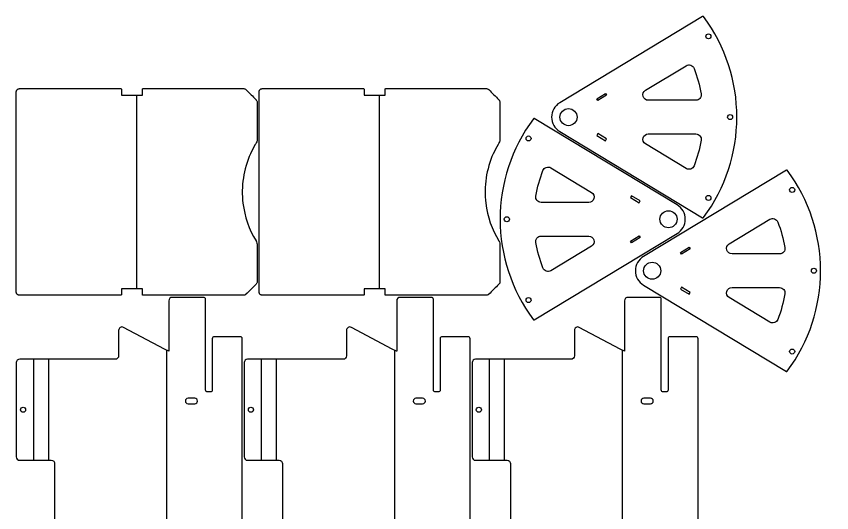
# Model space of a CAD drawing. Extents: x 8294 to 9504, y 14042 to 16993.
# Drawn here: x 8294 to 9504, y 16256 to 16993 of the extents above; entities that cross this region are included whole.
import ezdxf

# ---------------------------------------------------------------- set-up
doc = ezdxf.new("R2010")
doc.units = 0

# ---------------------------------------------------------------- blocks, each defined once
blk = doc.blocks.new('Part1492936435', base_point=(-622, -136.7))
at = {"layer": '1'}
blk.add_lwpolyline([(617, 198.7), (-560.5, 198.7, 0.414214), (-563.5, 195.7), (-563.5, 157.2, 0.414214), (-560.5, 154.2), (-484.5, 154.2, -0.414214), (-481.5, 151.2), (-481.5, 147.2, -0.414214), (-484.5, 144.2), (-619, 144.2, 0.414214), (-622, 141.2), (-622, 94.7, 0.414214), (-617, 89.7), (-542, 89.7), (-542, 89.5), (-545.1, 83.1), (-577.4, 22.5, 0.565773), (-572.9, 15.2), (-535, 15.2, -0.414214), (-530, 10.2), (-530, -131.7, 0.414214), (-525, -136.7), (-385, -136.7, 0.414214), (-380, -131.7), (-380, -84.8, -0.414214), (-375, -79.8), (-49, -79.8, -0.414214)], format="xyb", dxfattribs=at)
blk.add_lwpolyline([(-464, 128.2, 1), (-472, 128.2), (-472, 118.2, 1), (-464, 118.2)], format="xyb", close=True, dxfattribs=at)
blk.add_circle((-455, -126.7), 3.75, dxfattribs=at)
at = {"layer": '2'}
for p, q in [((-543.6, 86.3), (307, 86.3)), ((-380, -88.6), (-530, -88.6)), ((-530, -111.4), (-380, -111.4))]:
    blk.add_line(p, q, dxfattribs=at)
blk = doc.blocks.new('Part307412221', base_point=(-622, -136.7))
at = {"layer": '1'}
blk.add_lwpolyline([(617, 198.7), (-560.5, 198.7, 0.414214), (-563.5, 195.7), (-563.5, 157.2, 0.414214), (-560.5, 154.2), (-484.5, 154.2, -0.414214), (-481.5, 151.2), (-481.5, 147.2, -0.414214), (-484.5, 144.2), (-619, 144.2, 0.414214), (-622, 141.2), (-622, 94.7, 0.414214), (-617, 89.7), (-542, 89.7), (-542, 89.5), (-545.1, 83.1), (-577.4, 22.5, 0.565773), (-572.9, 15.2), (-535, 15.2, -0.414214), (-530, 10.2), (-530, -131.7, 0.414214), (-525, -136.7), (-385, -136.7, 0.414214), (-380, -131.7), (-380, -84.8, -0.414214), (-375, -79.8), (-49, -79.8, -0.414214)], format="xyb", dxfattribs=at)
blk.add_lwpolyline([(-464, 128.2, 1), (-472, 128.2), (-472, 118.2, 1), (-464, 118.2)], format="xyb", close=True, dxfattribs=at)
blk.add_circle((-455, -126.7), 3.75, dxfattribs=at)
at = {"layer": '2'}
for p, q in [((-543.6, 86.3), (307, 86.3)), ((-380, -88.6), (-530, -88.6)), ((-530, -111.4), (-380, -111.4))]:
    blk.add_line(p, q, dxfattribs=at)
blk = doc.blocks.new('Part1062887064', base_point=(-622, -136.7))
at = {"layer": '1'}
blk.add_lwpolyline([(617, 198.7), (-560.5, 198.7, 0.414214), (-563.5, 195.7), (-563.5, 157.2, 0.414214), (-560.5, 154.2), (-484.5, 154.2, -0.414214), (-481.5, 151.2), (-481.5, 147.2, -0.414214), (-484.5, 144.2), (-619, 144.2, 0.414214), (-622, 141.2), (-622, 94.7, 0.414214), (-617, 89.7), (-542, 89.7), (-542, 89.5), (-545.1, 83.1), (-577.4, 22.5, 0.565773), (-572.9, 15.2), (-535, 15.2, -0.414214), (-530, 10.2), (-530, -131.7, 0.414214), (-525, -136.7), (-385, -136.7, 0.414214), (-380, -131.7), (-380, -84.8, -0.414214), (-375, -79.8), (-49, -79.8, -0.414214)], format="xyb", dxfattribs=at)
blk.add_lwpolyline([(-464, 128.2, 1), (-472, 128.2), (-472, 118.2, 1), (-464, 118.2)], format="xyb", close=True, dxfattribs=at)
blk.add_circle((-455, -126.7), 3.75, dxfattribs=at)
at = {"layer": '2'}
for p, q in [((-543.6, 86.3), (307, 86.3)), ((-380, -88.6), (-530, -88.6)), ((-530, -111.4), (-380, -111.4))]:
    blk.add_line(p, q, dxfattribs=at)
blk = doc.blocks.new('Part528026419', base_point=(-233.8, -153.5))
at = {"layer": '1'}
blk.add_open_spline([(123.7, 133.4), (123.7, 133.5), (123.7, 133.5), (123.7, 133.6), (123.7, 133.6), (123.7, 134.2), (123.5, 134.9), (123.2, 135.5), (123.2, 135.5), (123, 135.9), (122.8, 136.3), (122.5, 136.6), (122.5, 136.6), (122.4, 136.7), (122.4, 136.8), (122.3, 136.9), (122.3, 136.9), (122.3, 136.9), (122.3, 136.9), (122.2, 137), (122.2, 137), (117.2, 142), (112.2, 147), (107.1, 152), (107.1, 152), (107.1, 152.1), (107.1, 152.1), (107, 152.1), (107, 152.1), (106.6, 152.6), (106, 153), (105.3, 153.2), (105.3, 153.2), (104.9, 153.3), (104.5, 153.4), (104, 153.5), (104, 153.5), (103.9, 153.5), (103.8, 153.5), (103.7, 153.5), (103.7, 153.5), (103.7, 153.5), (103.6, 153.5), (103.6, 153.5), (103.6, 153.5), (53.8, 153.5), (4, 153.5), (-45.7, 153.5), (-45.7, 153.5), (-45.8, 153.5), (-45.8, 153.5), (-45.8, 153.5), (-45.8, 153.5), (-45.9, 153.5), (-45.9, 153.5), (-45.9, 153.5), (-45.9, 153.5), (-46, 153.5), (-46, 153.5), (-46, 153.4), (-46, 153.4), (-46.2, 153.4), (-46.3, 153.4), (-46.4, 153.3), (-46.4, 153.3), (-46.4, 153.2), (-46.5, 153.2), (-46.5, 153.1), (-46.5, 153.1), (-46.6, 153), (-46.7, 152.9), (-46.7, 152.7), (-46.7, 152.7), (-46.7, 152.7), (-46.7, 152.7), (-46.7, 152.7), (-46.7, 152.7), (-46.7, 152.6), (-46.7, 152.6), (-46.7, 152.5), (-46.7, 152.5), (-46.7, 152.5), (-46.7, 152.5), (-46.7, 152.5), (-46.7, 152.5), (-46.7, 149.6), (-46.7, 146.7), (-46.7, 143.8), (-46.7, 143.8), (-57.1, 143.8), (-67.5, 143.8), (-77.8, 143.8), (-77.8, 143.8), (-77.8, 146.7), (-77.8, 149.6), (-77.8, 152.5), (-77.8, 152.5), (-77.8, 152.5), (-77.8, 152.6), (-77.9, 152.6), (-77.9, 152.6), (-77.9, 152.6), (-77.9, 152.6), (-77.9, 152.7), (-77.9, 152.7), (-77.9, 152.7), (-77.9, 152.8), (-77.9, 152.8), (-77.9, 152.8), (-77.9, 152.9), (-78, 153), (-78.1, 153.1), (-78.1, 153.1), (-78.1, 153.2), (-78.2, 153.2), (-78.2, 153.3), (-78.2, 153.3), (-78.3, 153.4), (-78.5, 153.4), (-78.6, 153.5), (-78.6, 153.5), (-78.6, 153.5), (-78.7, 153.5), (-78.7, 153.5), (-78.7, 153.5), (-78.7, 153.5), (-78.8, 153.5), (-78.8, 153.5), (-78.8, 153.5), (-78.8, 153.5), (-78.8, 153.5), (-78.8, 153.5), (-78.8, 153.5), (-128.8, 153.5), (-178.8, 153.5), (-228.8, 153.5), (-228.8, 153.5), (-228.9, 153.5), (-228.9, 153.5), (-228.9, 153.5), (-228.9, 153.5), (-229, 153.5), (-229, 153.5), (-229.1, 153.5), (-229.1, 153.5), (-229.1, 153.5), (-229.1, 153.5), (-229.1, 153.5), (-229.1, 153.5), (-229.1, 153.5), (-229.3, 153.5), (-229.4, 153.5), (-229.4, 153.5), (-229.6, 153.4), (-229.7, 153.4), (-229.9, 153.4), (-229.9, 153.4), (-230.2, 153.3), (-230.5, 153.2), (-230.7, 153.1), (-230.7, 153.1), (-230.8, 153.1), (-230.9, 153), (-231.1, 153), (-231.1, 153), (-231.4, 152.8), (-231.8, 152.6), (-232.1, 152.3), (-232.1, 152.3), (-232.3, 152.1), (-232.4, 152), (-232.6, 151.8), (-232.6, 151.8), (-232.9, 151.5), (-233.1, 151.1), (-233.3, 150.7), (-233.3, 150.7), (-233.3, 150.7), (-233.3, 150.7), (-233.3, 150.6), (-233.3, 150.6), (-233.4, 150.5), (-233.4, 150.4), (-233.5, 150.3), (-233.5, 150.3), (-233.6, 150), (-233.7, 149.8), (-233.7, 149.5), (-233.7, 149.5), (-233.7, 149.4), (-233.7, 149.4), (-233.7, 149.4), (-233.7, 149.4), (-233.7, 149.3), (-233.8, 149.3), (-233.8, 149.2), (-233.8, 149.2), (-233.8, 149.1), (-233.8, 149), (-233.8, 148.9), (-233.8, 148.9), (-233.8, 148.7), (-233.8, 148.6), (-233.8, 148.5), (-233.8, 148.5), (-233.8, 49.5), (-233.8, -49.5), (-233.8, -148.5), (-233.8, -148.5), (-233.8, -148.5), (-233.8, -148.6), (-233.8, -148.6), (-233.8, -148.6), (-233.8, -148.7), (-233.8, -148.7), (-233.8, -148.7), (-233.8, -148.7), (-233.8, -148.8), (-233.8, -148.8), (-233.8, -148.8), (-233.8, -148.8), (-233.8, -148.8), (-233.8, -149), (-233.8, -149.1), (-233.8, -149.1), (-233.8, -149.3), (-233.7, -149.4), (-233.7, -149.6), (-233.7, -149.6), (-233.6, -149.9), (-233.5, -150.1), (-233.4, -150.4), (-233.4, -150.4), (-233.4, -150.5), (-233.3, -150.6), (-233.3, -150.7), (-233.3, -150.7), (-233.1, -151.1), (-232.9, -151.5), (-232.6, -151.8), (-232.6, -151.8), (-232.4, -152), (-232.3, -152.1), (-232.1, -152.3), (-232.1, -152.3), (-231.8, -152.6), (-231.4, -152.8), (-231.1, -153), (-231.1, -153), (-231, -153), (-231, -153), (-230.9, -153), (-230.9, -153), (-230.8, -153.1), (-230.7, -153.1), (-230.6, -153.2), (-230.6, -153.2), (-230.3, -153.3), (-230.1, -153.3), (-229.8, -153.4), (-229.8, -153.4), (-229.7, -153.4), (-229.7, -153.4), (-229.7, -153.4), (-229.7, -153.4), (-229.6, -153.4), (-229.6, -153.4), (-229.5, -153.4), (-229.5, -153.4), (-229.4, -153.5), (-229.3, -153.5), (-229.2, -153.5), (-229.2, -153.5), (-229.1, -153.5), (-228.9, -153.5), (-228.8, -153.5), (-228.8, -153.5), (-178.8, -153.5), (-128.8, -153.5), (-78.8, -153.5), (-78.8, -153.5), (-78.8, -153.5), (-78.8, -153.5), (-78.7, -153.5), (-78.7, -153.5), (-78.7, -153.5), (-78.7, -153.5), (-78.7, -153.5), (-78.7, -153.5), (-78.6, -153.5), (-78.6, -153.5), (-78.5, -153.4), (-78.5, -153.4), (-78.4, -153.4), (-78.3, -153.4), (-78.2, -153.3), (-78.2, -153.3), (-78.2, -153.2), (-78.1, -153.2), (-78.1, -153.1), (-78.1, -153.1), (-78, -153), (-77.9, -152.9), (-77.9, -152.7), (-77.9, -152.7), (-77.9, -152.7), (-77.9, -152.7), (-77.9, -152.7), (-77.9, -152.7), (-77.9, -152.6), (-77.9, -152.6), (-77.8, -152.5), (-77.8, -152.5), (-77.8, -152.5), (-77.8, -152.5), (-77.8, -152.5), (-77.8, -152.5), (-77.8, -149.6), (-77.8, -146.7), (-77.8, -143.8), (-77.8, -143.8), (-67.5, -143.8), (-57.1, -143.8), (-46.7, -143.8), (-46.7, -143.8), (-46.7, -146.7), (-46.7, -149.6), (-46.7, -152.5), (-46.7, -152.5), (-46.7, -152.5), (-46.7, -152.6), (-46.7, -152.6), (-46.7, -152.6), (-46.7, -152.6), (-46.7, -152.6), (-46.7, -152.7), (-46.7, -152.7), (-46.7, -152.7), (-46.7, -152.8), (-46.7, -152.8), (-46.7, -152.8), (-46.6, -152.9), (-46.6, -153), (-46.5, -153.1), (-46.5, -153.1), (-46.5, -153.2), (-46.4, -153.2), (-46.3, -153.3), (-46.3, -153.3), (-46.2, -153.4), (-46.1, -153.4), (-45.9, -153.5), (-45.9, -153.5), (-45.9, -153.5), (-45.9, -153.5), (-45.9, -153.5), (-45.9, -153.5), (-45.9, -153.5), (-45.8, -153.5), (-45.8, -153.5), (-45.8, -153.5), (-45.8, -153.5), (-45.7, -153.5), (-45.7, -153.5), (-45.7, -153.5), (4, -153.5), (53.8, -153.5), (103.6, -153.5), (103.6, -153.5), (103.6, -153.5), (103.7, -153.5), (103.7, -153.5), (103.7, -153.5), (104.4, -153.5), (105.1, -153.3), (105.7, -153), (105.7, -153), (106.1, -152.9), (106.5, -152.6), (106.8, -152.3), (106.8, -152.3), (106.9, -152.3), (107, -152.2), (107, -152.1), (107, -152.1), (107.1, -152.1), (107.1, -152.1), (107.1, -152), (107.1, -152), (112.2, -147), (117.2, -142), (122.2, -137), (122.2, -137), (122.3, -136.9), (122.3, -136.9), (122.3, -136.9), (122.3, -136.9), (122.8, -136.4), (123.1, -135.8), (123.4, -135.2), (123.4, -135.2), (123.5, -134.7), (123.6, -134.3), (123.7, -133.9), (123.7, -133.9), (123.7, -133.8), (123.7, -133.7), (123.7, -133.6), (123.7, -133.6), (123.7, -133.5), (123.7, -133.5), (123.7, -133.4), (123.7, -133.4), (123.7, -114.9), (123.7, -96.4), (123.7, -77.9), (123.7, -77.9), (123.7, -77.8), (123.7, -77.8), (123.7, -77.7), (123.7, -77.7), (123.7, -76.5), (123.4, -75.2), (122.9, -74.1), (122.9, -74.1), (122.8, -73.7), (122.6, -73.3), (122.4, -72.9), (122.4, -72.9), (122.3, -72.9), (122.3, -72.8), (122.3, -72.8), (122.3, -72.8), (122.3, -72.7), (122.2, -72.7), (122.2, -72.6), (122.2, -72.6), (111.7, -55.7), (105, -36.5), (102.7, -16.7), (102.7, -16.7), (99.6, 8.2), (103.5, 33.9), (113.8, 56.8), (113.8, 56.8), (115.9, 61.5), (118.3, 66.1), (121, 70.6), (121, 70.6), (121.4, 71.3), (121.8, 72), (122.2, 72.6), (122.2, 72.6), (122.2, 72.7), (122.3, 72.7), (122.3, 72.8), (122.3, 72.8), (122.9, 73.8), (123.3, 75), (123.5, 76.2), (123.5, 76.2), (123.6, 76.7), (123.7, 77.2), (123.7, 77.7), (123.7, 77.7), (123.7, 77.8), (123.7, 77.8), (123.7, 77.9), (123.7, 77.9), (123.7, 96.4), (123.7, 114.9), (123.7, 133.4)], degree=3, knots=[0, 0, 0, 0, 0.008475, 0.008475, 0.008475, 0.008475, 0.016949, 0.016949, 0.016949, 0.016949, 0.025424, 0.025424, 0.025424, 0.025424, 0.033898, 0.033898, 0.033898, 0.033898, 0.042373, 0.042373, 0.042373, 0.042373, 0.050847, 0.050847, 0.050847, 0.050847, 0.059322, 0.059322, 0.059322, 0.059322, 0.067797, 0.067797, 0.067797, 0.067797, 0.076271, 0.076271, 0.076271, 0.076271, 0.084746, 0.084746, 0.084746, 0.084746, 0.09322, 0.09322, 0.09322, 0.09322, 0.101695, 0.101695, 0.101695, 0.101695, 0.110169, 0.110169, 0.110169, 0.110169, 0.118644, 0.118644, 0.118644, 0.118644, 0.127119, 0.127119, 0.127119, 0.127119, 0.135593, 0.135593, 0.135593, 0.135593, 0.144068, 0.144068, 0.144068, 0.144068, 0.152542, 0.152542, 0.152542, 0.152542, 0.161017, 0.161017, 0.161017, 0.161017, 0.169492, 0.169492, 0.169492, 0.169492, 0.177966, 0.177966, 0.177966, 0.177966, 0.186441, 0.186441, 0.186441, 0.186441, 0.194915, 0.194915, 0.194915, 0.194915, 0.20339, 0.20339, 0.20339, 0.20339, 0.211864, 0.211864, 0.211864, 0.211864, 0.220339, 0.220339, 0.220339, 0.220339, 0.228814, 0.228814, 0.228814, 0.228814, 0.237288, 0.237288, 0.237288, 0.237288, 0.245763, 0.245763, 0.245763, 0.245763, 0.254237, 0.254237, 0.254237, 0.254237, 0.262712, 0.262712, 0.262712, 0.262712, 0.271186, 0.271186, 0.271186, 0.271186, 0.279661, 0.279661, 0.279661, 0.279661, 0.288136, 0.288136, 0.288136, 0.288136, 0.29661, 0.29661, 0.29661, 0.29661, 0.305085, 0.305085, 0.305085, 0.305085, 0.313559, 0.313559, 0.313559, 0.313559, 0.322034, 0.322034, 0.322034, 0.322034, 0.330508, 0.330508, 0.330508, 0.330508, 0.338983, 0.338983, 0.338983, 0.338983, 0.347458, 0.347458, 0.347458, 0.347458, 0.355932, 0.355932, 0.355932, 0.355932, 0.364407, 0.364407, 0.364407, 0.364407, 0.372881, 0.372881, 0.372881, 0.372881, 0.381356, 0.381356, 0.381356, 0.381356, 0.389831, 0.389831, 0.389831, 0.389831, 0.398305, 0.398305, 0.398305, 0.398305, 0.40678, 0.40678, 0.40678, 0.40678, 0.415254, 0.415254, 0.415254, 0.415254, 0.423729, 0.423729, 0.423729, 0.423729, 0.432203, 0.432203, 0.432203, 0.432203, 0.440678, 0.440678, 0.440678, 0.440678, 0.449153, 0.449153, 0.449153, 0.449153, 0.457627, 0.457627, 0.457627, 0.457627, 0.466102, 0.466102, 0.466102, 0.466102, 0.474576, 0.474576, 0.474576, 0.474576, 0.483051, 0.483051, 0.483051, 0.483051, 0.491525, 0.491525, 0.491525, 0.491525, 0.5, 0.5, 0.5, 0.5, 0.508475, 0.508475, 0.508475, 0.508475, 0.516949, 0.516949, 0.516949, 0.516949, 0.525424, 0.525424, 0.525424, 0.525424, 0.533898, 0.533898, 0.533898, 0.533898, 0.542373, 0.542373, 0.542373, 0.542373, 0.550847, 0.550847, 0.550847, 0.550847, 0.559322, 0.559322, 0.559322, 0.559322, 0.567797, 0.567797, 0.567797, 0.567797, 0.576271, 0.576271, 0.576271, 0.576271, 0.584746, 0.584746, 0.584746, 0.584746, 0.59322, 0.59322, 0.59322, 0.59322, 0.601695, 0.601695, 0.601695, 0.601695, 0.610169, 0.610169, 0.610169, 0.610169, 0.618644, 0.618644, 0.618644, 0.618644, 0.627119, 0.627119, 0.627119, 0.627119, 0.635593, 0.635593, 0.635593, 0.635593, 0.644068, 0.644068, 0.644068, 0.644068, 0.652542, 0.652542, 0.652542, 0.652542, 0.661017, 0.661017, 0.661017, 0.661017, 0.669492, 0.669492, 0.669492, 0.669492, 0.677966, 0.677966, 0.677966, 0.677966, 0.686441, 0.686441, 0.686441, 0.686441, 0.694915, 0.694915, 0.694915, 0.694915, 0.70339, 0.70339, 0.70339, 0.70339, 0.711864, 0.711864, 0.711864, 0.711864, 0.720339, 0.720339, 0.720339, 0.720339, 0.728814, 0.728814, 0.728814, 0.728814, 0.737288, 0.737288, 0.737288, 0.737288, 0.745763, 0.745763, 0.745763, 0.745763, 0.754237, 0.754237, 0.754237, 0.754237, 0.762712, 0.762712, 0.762712, 0.762712, 0.771186, 0.771186, 0.771186, 0.771186, 0.779661, 0.779661, 0.779661, 0.779661, 0.788136, 0.788136, 0.788136, 0.788136, 0.79661, 0.79661, 0.79661, 0.79661, 0.805085, 0.805085, 0.805085, 0.805085, 0.813559, 0.813559, 0.813559, 0.813559, 0.822034, 0.822034, 0.822034, 0.822034, 0.830508, 0.830508, 0.830508, 0.830508, 0.838983, 0.838983, 0.838983, 0.838983, 0.847458, 0.847458, 0.847458, 0.847458, 0.855932, 0.855932, 0.855932, 0.855932, 0.864407, 0.864407, 0.864407, 0.864407, 0.872881, 0.872881, 0.872881, 0.872881, 0.881356, 0.881356, 0.881356, 0.881356, 0.889831, 0.889831, 0.889831, 0.889831, 0.898305, 0.898305, 0.898305, 0.898305, 0.90678, 0.90678, 0.90678, 0.90678, 0.915254, 0.915254, 0.915254, 0.915254, 0.923729, 0.923729, 0.923729, 0.923729, 0.932203, 0.932203, 0.932203, 0.932203, 0.940678, 0.940678, 0.940678, 0.940678, 0.949153, 0.949153, 0.949153, 0.949153, 0.957627, 0.957627, 0.957627, 0.957627, 0.966102, 0.966102, 0.966102, 0.966102, 0.974576, 0.974576, 0.974576, 0.974576, 0.983051, 0.983051, 0.983051, 0.983051, 0.991525, 0.991525, 0.991525, 0.991525, 1, 1, 1, 1], dxfattribs=at)
at = {"layer": '2'}
blk.add_line((-55.1, -143.8), (-55.1, 143.8), dxfattribs=at)
blk = doc.blocks.new('Part2092942849', base_point=(-233.8, -153.5))
at = {"layer": '1'}
blk.add_open_spline([(123.7, 133.4), (123.7, 133.5), (123.7, 133.5), (123.7, 133.6), (123.7, 133.6), (123.7, 134.2), (123.5, 134.9), (123.2, 135.5), (123.2, 135.5), (123, 135.9), (122.8, 136.3), (122.5, 136.6), (122.5, 136.6), (122.4, 136.7), (122.4, 136.8), (122.3, 136.9), (122.3, 136.9), (122.3, 136.9), (122.3, 136.9), (122.2, 137), (122.2, 137), (117.2, 142), (112.2, 147), (107.1, 152), (107.1, 152), (107.1, 152.1), (107.1, 152.1), (107, 152.1), (107, 152.1), (106.6, 152.6), (106, 153), (105.3, 153.2), (105.3, 153.2), (104.9, 153.3), (104.5, 153.4), (104, 153.5), (104, 153.5), (103.9, 153.5), (103.8, 153.5), (103.7, 153.5), (103.7, 153.5), (103.7, 153.5), (103.6, 153.5), (103.6, 153.5), (103.6, 153.5), (53.8, 153.5), (4, 153.5), (-45.7, 153.5), (-45.7, 153.5), (-45.8, 153.5), (-45.8, 153.5), (-45.8, 153.5), (-45.8, 153.5), (-45.9, 153.5), (-45.9, 153.5), (-45.9, 153.5), (-45.9, 153.5), (-46, 153.5), (-46, 153.5), (-46, 153.4), (-46, 153.4), (-46.2, 153.4), (-46.3, 153.4), (-46.4, 153.3), (-46.4, 153.3), (-46.4, 153.2), (-46.5, 153.2), (-46.5, 153.1), (-46.5, 153.1), (-46.6, 153), (-46.7, 152.9), (-46.7, 152.7), (-46.7, 152.7), (-46.7, 152.7), (-46.7, 152.7), (-46.7, 152.7), (-46.7, 152.7), (-46.7, 152.6), (-46.7, 152.6), (-46.7, 152.5), (-46.7, 152.5), (-46.7, 152.5), (-46.7, 152.5), (-46.7, 152.5), (-46.7, 152.5), (-46.7, 149.6), (-46.7, 146.7), (-46.7, 143.8), (-46.7, 143.8), (-57.1, 143.8), (-67.5, 143.8), (-77.8, 143.8), (-77.8, 143.8), (-77.8, 146.7), (-77.8, 149.6), (-77.8, 152.5), (-77.8, 152.5), (-77.8, 152.5), (-77.8, 152.6), (-77.9, 152.6), (-77.9, 152.6), (-77.9, 152.6), (-77.9, 152.6), (-77.9, 152.7), (-77.9, 152.7), (-77.9, 152.7), (-77.9, 152.8), (-77.9, 152.8), (-77.9, 152.8), (-77.9, 152.9), (-78, 153), (-78.1, 153.1), (-78.1, 153.1), (-78.1, 153.2), (-78.2, 153.2), (-78.2, 153.3), (-78.2, 153.3), (-78.3, 153.4), (-78.5, 153.4), (-78.6, 153.5), (-78.6, 153.5), (-78.6, 153.5), (-78.7, 153.5), (-78.7, 153.5), (-78.7, 153.5), (-78.7, 153.5), (-78.8, 153.5), (-78.8, 153.5), (-78.8, 153.5), (-78.8, 153.5), (-78.8, 153.5), (-78.8, 153.5), (-78.8, 153.5), (-128.8, 153.5), (-178.8, 153.5), (-228.8, 153.5), (-228.8, 153.5), (-228.9, 153.5), (-228.9, 153.5), (-228.9, 153.5), (-228.9, 153.5), (-229, 153.5), (-229, 153.5), (-229.1, 153.5), (-229.1, 153.5), (-229.1, 153.5), (-229.1, 153.5), (-229.1, 153.5), (-229.1, 153.5), (-229.1, 153.5), (-229.3, 153.5), (-229.4, 153.5), (-229.4, 153.5), (-229.6, 153.4), (-229.7, 153.4), (-229.9, 153.4), (-229.9, 153.4), (-230.2, 153.3), (-230.5, 153.2), (-230.7, 153.1), (-230.7, 153.1), (-230.8, 153.1), (-230.9, 153), (-231.1, 153), (-231.1, 153), (-231.4, 152.8), (-231.8, 152.6), (-232.1, 152.3), (-232.1, 152.3), (-232.3, 152.1), (-232.4, 152), (-232.6, 151.8), (-232.6, 151.8), (-232.9, 151.5), (-233.1, 151.1), (-233.3, 150.7), (-233.3, 150.7), (-233.3, 150.7), (-233.3, 150.7), (-233.3, 150.6), (-233.3, 150.6), (-233.4, 150.5), (-233.4, 150.4), (-233.5, 150.3), (-233.5, 150.3), (-233.6, 150), (-233.7, 149.8), (-233.7, 149.5), (-233.7, 149.5), (-233.7, 149.4), (-233.7, 149.4), (-233.7, 149.4), (-233.7, 149.4), (-233.7, 149.3), (-233.8, 149.3), (-233.8, 149.2), (-233.8, 149.2), (-233.8, 149.1), (-233.8, 149), (-233.8, 148.9), (-233.8, 148.9), (-233.8, 148.7), (-233.8, 148.6), (-233.8, 148.5), (-233.8, 148.5), (-233.8, 49.5), (-233.8, -49.5), (-233.8, -148.5), (-233.8, -148.5), (-233.8, -148.5), (-233.8, -148.6), (-233.8, -148.6), (-233.8, -148.6), (-233.8, -148.7), (-233.8, -148.7), (-233.8, -148.7), (-233.8, -148.7), (-233.8, -148.8), (-233.8, -148.8), (-233.8, -148.8), (-233.8, -148.8), (-233.8, -148.8), (-233.8, -149), (-233.8, -149.1), (-233.8, -149.1), (-233.8, -149.3), (-233.7, -149.4), (-233.7, -149.6), (-233.7, -149.6), (-233.6, -149.9), (-233.5, -150.1), (-233.4, -150.4), (-233.4, -150.4), (-233.4, -150.5), (-233.3, -150.6), (-233.3, -150.7), (-233.3, -150.7), (-233.1, -151.1), (-232.9, -151.5), (-232.6, -151.8), (-232.6, -151.8), (-232.4, -152), (-232.3, -152.1), (-232.1, -152.3), (-232.1, -152.3), (-231.8, -152.6), (-231.4, -152.8), (-231.1, -153), (-231.1, -153), (-231, -153), (-231, -153), (-230.9, -153), (-230.9, -153), (-230.8, -153.1), (-230.7, -153.1), (-230.6, -153.2), (-230.6, -153.2), (-230.3, -153.3), (-230.1, -153.3), (-229.8, -153.4), (-229.8, -153.4), (-229.7, -153.4), (-229.7, -153.4), (-229.7, -153.4), (-229.7, -153.4), (-229.6, -153.4), (-229.6, -153.4), (-229.5, -153.4), (-229.5, -153.4), (-229.4, -153.5), (-229.3, -153.5), (-229.2, -153.5), (-229.2, -153.5), (-229.1, -153.5), (-228.9, -153.5), (-228.8, -153.5), (-228.8, -153.5), (-178.8, -153.5), (-128.8, -153.5), (-78.8, -153.5), (-78.8, -153.5), (-78.8, -153.5), (-78.8, -153.5), (-78.7, -153.5), (-78.7, -153.5), (-78.7, -153.5), (-78.7, -153.5), (-78.7, -153.5), (-78.7, -153.5), (-78.6, -153.5), (-78.6, -153.5), (-78.5, -153.4), (-78.5, -153.4), (-78.4, -153.4), (-78.3, -153.4), (-78.2, -153.3), (-78.2, -153.3), (-78.2, -153.2), (-78.1, -153.2), (-78.1, -153.1), (-78.1, -153.1), (-78, -153), (-77.9, -152.9), (-77.9, -152.7), (-77.9, -152.7), (-77.9, -152.7), (-77.9, -152.7), (-77.9, -152.7), (-77.9, -152.7), (-77.9, -152.6), (-77.9, -152.6), (-77.8, -152.5), (-77.8, -152.5), (-77.8, -152.5), (-77.8, -152.5), (-77.8, -152.5), (-77.8, -152.5), (-77.8, -149.6), (-77.8, -146.7), (-77.8, -143.8), (-77.8, -143.8), (-67.5, -143.8), (-57.1, -143.8), (-46.7, -143.8), (-46.7, -143.8), (-46.7, -146.7), (-46.7, -149.6), (-46.7, -152.5), (-46.7, -152.5), (-46.7, -152.5), (-46.7, -152.6), (-46.7, -152.6), (-46.7, -152.6), (-46.7, -152.6), (-46.7, -152.6), (-46.7, -152.7), (-46.7, -152.7), (-46.7, -152.7), (-46.7, -152.8), (-46.7, -152.8), (-46.7, -152.8), (-46.6, -152.9), (-46.6, -153), (-46.5, -153.1), (-46.5, -153.1), (-46.5, -153.2), (-46.4, -153.2), (-46.3, -153.3), (-46.3, -153.3), (-46.2, -153.4), (-46.1, -153.4), (-45.9, -153.5), (-45.9, -153.5), (-45.9, -153.5), (-45.9, -153.5), (-45.9, -153.5), (-45.9, -153.5), (-45.9, -153.5), (-45.8, -153.5), (-45.8, -153.5), (-45.8, -153.5), (-45.8, -153.5), (-45.7, -153.5), (-45.7, -153.5), (-45.7, -153.5), (4, -153.5), (53.8, -153.5), (103.6, -153.5), (103.6, -153.5), (103.6, -153.5), (103.7, -153.5), (103.7, -153.5), (103.7, -153.5), (104.4, -153.5), (105.1, -153.3), (105.7, -153), (105.7, -153), (106.1, -152.9), (106.5, -152.6), (106.8, -152.3), (106.8, -152.3), (106.9, -152.3), (107, -152.2), (107, -152.1), (107, -152.1), (107.1, -152.1), (107.1, -152.1), (107.1, -152), (107.1, -152), (112.2, -147), (117.2, -142), (122.2, -137), (122.2, -137), (122.3, -136.9), (122.3, -136.9), (122.3, -136.9), (122.3, -136.9), (122.8, -136.4), (123.1, -135.8), (123.4, -135.2), (123.4, -135.2), (123.5, -134.7), (123.6, -134.3), (123.7, -133.9), (123.7, -133.9), (123.7, -133.8), (123.7, -133.7), (123.7, -133.6), (123.7, -133.6), (123.7, -133.5), (123.7, -133.5), (123.7, -133.4), (123.7, -133.4), (123.7, -114.9), (123.7, -96.4), (123.7, -77.9), (123.7, -77.9), (123.7, -77.8), (123.7, -77.8), (123.7, -77.7), (123.7, -77.7), (123.7, -76.5), (123.4, -75.2), (122.9, -74.1), (122.9, -74.1), (122.8, -73.7), (122.6, -73.3), (122.4, -72.9), (122.4, -72.9), (122.3, -72.9), (122.3, -72.8), (122.3, -72.8), (122.3, -72.8), (122.3, -72.7), (122.2, -72.7), (122.2, -72.6), (122.2, -72.6), (111.7, -55.7), (105, -36.5), (102.7, -16.7), (102.7, -16.7), (99.6, 8.2), (103.5, 33.9), (113.8, 56.8), (113.8, 56.8), (115.9, 61.5), (118.3, 66.1), (121, 70.6), (121, 70.6), (121.4, 71.3), (121.8, 72), (122.2, 72.6), (122.2, 72.6), (122.2, 72.7), (122.3, 72.7), (122.3, 72.8), (122.3, 72.8), (122.9, 73.8), (123.3, 75), (123.5, 76.2), (123.5, 76.2), (123.6, 76.7), (123.7, 77.2), (123.7, 77.7), (123.7, 77.7), (123.7, 77.8), (123.7, 77.8), (123.7, 77.9), (123.7, 77.9), (123.7, 96.4), (123.7, 114.9), (123.7, 133.4)], degree=3, knots=[0, 0, 0, 0, 0.008475, 0.008475, 0.008475, 0.008475, 0.016949, 0.016949, 0.016949, 0.016949, 0.025424, 0.025424, 0.025424, 0.025424, 0.033898, 0.033898, 0.033898, 0.033898, 0.042373, 0.042373, 0.042373, 0.042373, 0.050847, 0.050847, 0.050847, 0.050847, 0.059322, 0.059322, 0.059322, 0.059322, 0.067797, 0.067797, 0.067797, 0.067797, 0.076271, 0.076271, 0.076271, 0.076271, 0.084746, 0.084746, 0.084746, 0.084746, 0.09322, 0.09322, 0.09322, 0.09322, 0.101695, 0.101695, 0.101695, 0.101695, 0.110169, 0.110169, 0.110169, 0.110169, 0.118644, 0.118644, 0.118644, 0.118644, 0.127119, 0.127119, 0.127119, 0.127119, 0.135593, 0.135593, 0.135593, 0.135593, 0.144068, 0.144068, 0.144068, 0.144068, 0.152542, 0.152542, 0.152542, 0.152542, 0.161017, 0.161017, 0.161017, 0.161017, 0.169492, 0.169492, 0.169492, 0.169492, 0.177966, 0.177966, 0.177966, 0.177966, 0.186441, 0.186441, 0.186441, 0.186441, 0.194915, 0.194915, 0.194915, 0.194915, 0.20339, 0.20339, 0.20339, 0.20339, 0.211864, 0.211864, 0.211864, 0.211864, 0.220339, 0.220339, 0.220339, 0.220339, 0.228814, 0.228814, 0.228814, 0.228814, 0.237288, 0.237288, 0.237288, 0.237288, 0.245763, 0.245763, 0.245763, 0.245763, 0.254237, 0.254237, 0.254237, 0.254237, 0.262712, 0.262712, 0.262712, 0.262712, 0.271186, 0.271186, 0.271186, 0.271186, 0.279661, 0.279661, 0.279661, 0.279661, 0.288136, 0.288136, 0.288136, 0.288136, 0.29661, 0.29661, 0.29661, 0.29661, 0.305085, 0.305085, 0.305085, 0.305085, 0.313559, 0.313559, 0.313559, 0.313559, 0.322034, 0.322034, 0.322034, 0.322034, 0.330508, 0.330508, 0.330508, 0.330508, 0.338983, 0.338983, 0.338983, 0.338983, 0.347458, 0.347458, 0.347458, 0.347458, 0.355932, 0.355932, 0.355932, 0.355932, 0.364407, 0.364407, 0.364407, 0.364407, 0.372881, 0.372881, 0.372881, 0.372881, 0.381356, 0.381356, 0.381356, 0.381356, 0.389831, 0.389831, 0.389831, 0.389831, 0.398305, 0.398305, 0.398305, 0.398305, 0.40678, 0.40678, 0.40678, 0.40678, 0.415254, 0.415254, 0.415254, 0.415254, 0.423729, 0.423729, 0.423729, 0.423729, 0.432203, 0.432203, 0.432203, 0.432203, 0.440678, 0.440678, 0.440678, 0.440678, 0.449153, 0.449153, 0.449153, 0.449153, 0.457627, 0.457627, 0.457627, 0.457627, 0.466102, 0.466102, 0.466102, 0.466102, 0.474576, 0.474576, 0.474576, 0.474576, 0.483051, 0.483051, 0.483051, 0.483051, 0.491525, 0.491525, 0.491525, 0.491525, 0.5, 0.5, 0.5, 0.5, 0.508475, 0.508475, 0.508475, 0.508475, 0.516949, 0.516949, 0.516949, 0.516949, 0.525424, 0.525424, 0.525424, 0.525424, 0.533898, 0.533898, 0.533898, 0.533898, 0.542373, 0.542373, 0.542373, 0.542373, 0.550847, 0.550847, 0.550847, 0.550847, 0.559322, 0.559322, 0.559322, 0.559322, 0.567797, 0.567797, 0.567797, 0.567797, 0.576271, 0.576271, 0.576271, 0.576271, 0.584746, 0.584746, 0.584746, 0.584746, 0.59322, 0.59322, 0.59322, 0.59322, 0.601695, 0.601695, 0.601695, 0.601695, 0.610169, 0.610169, 0.610169, 0.610169, 0.618644, 0.618644, 0.618644, 0.618644, 0.627119, 0.627119, 0.627119, 0.627119, 0.635593, 0.635593, 0.635593, 0.635593, 0.644068, 0.644068, 0.644068, 0.644068, 0.652542, 0.652542, 0.652542, 0.652542, 0.661017, 0.661017, 0.661017, 0.661017, 0.669492, 0.669492, 0.669492, 0.669492, 0.677966, 0.677966, 0.677966, 0.677966, 0.686441, 0.686441, 0.686441, 0.686441, 0.694915, 0.694915, 0.694915, 0.694915, 0.70339, 0.70339, 0.70339, 0.70339, 0.711864, 0.711864, 0.711864, 0.711864, 0.720339, 0.720339, 0.720339, 0.720339, 0.728814, 0.728814, 0.728814, 0.728814, 0.737288, 0.737288, 0.737288, 0.737288, 0.745763, 0.745763, 0.745763, 0.745763, 0.754237, 0.754237, 0.754237, 0.754237, 0.762712, 0.762712, 0.762712, 0.762712, 0.771186, 0.771186, 0.771186, 0.771186, 0.779661, 0.779661, 0.779661, 0.779661, 0.788136, 0.788136, 0.788136, 0.788136, 0.79661, 0.79661, 0.79661, 0.79661, 0.805085, 0.805085, 0.805085, 0.805085, 0.813559, 0.813559, 0.813559, 0.813559, 0.822034, 0.822034, 0.822034, 0.822034, 0.830508, 0.830508, 0.830508, 0.830508, 0.838983, 0.838983, 0.838983, 0.838983, 0.847458, 0.847458, 0.847458, 0.847458, 0.855932, 0.855932, 0.855932, 0.855932, 0.864407, 0.864407, 0.864407, 0.864407, 0.872881, 0.872881, 0.872881, 0.872881, 0.881356, 0.881356, 0.881356, 0.881356, 0.889831, 0.889831, 0.889831, 0.889831, 0.898305, 0.898305, 0.898305, 0.898305, 0.90678, 0.90678, 0.90678, 0.90678, 0.915254, 0.915254, 0.915254, 0.915254, 0.923729, 0.923729, 0.923729, 0.923729, 0.932203, 0.932203, 0.932203, 0.932203, 0.940678, 0.940678, 0.940678, 0.940678, 0.949153, 0.949153, 0.949153, 0.949153, 0.957627, 0.957627, 0.957627, 0.957627, 0.966102, 0.966102, 0.966102, 0.966102, 0.974576, 0.974576, 0.974576, 0.974576, 0.983051, 0.983051, 0.983051, 0.983051, 0.991525, 0.991525, 0.991525, 0.991525, 1, 1, 1, 1], dxfattribs=at)
at = {"layer": '2'}
blk.add_line((-55.1, -143.8), (-55.1, 143.8), dxfattribs=at)
blk = doc.blocks.new('Part1886971956', base_point=(-149.7, -250))
at = {"layer": '1'}
for points in [[(149.5, -199.2), (21.4, 12.9, 0.564268), (-21.4, 12.9), (-149.5, -199.2, 0.386213), (-149.3, -200.5, 0.331317), (149.3, -200.5, 0.386213)], [(-25, -118.5), (-25, -189.1, -0.46576), (-34.4, -197, -0.049507), (-72.4, -186.4, -0.46576), (-76.4, -174.8), (-39.8, -114.3, -0.759518)], [(76.4, -174.8, -0.46576), (72.4, -186.4, -0.049507), (34.4, -197, -0.46576), (25, -189.1), (25, -118.5, -0.759518), (39.8, -114.3)]]:
    blk.add_lwpolyline(points, format="xyb", close=True, dxfattribs=at)
for points in [[(-24.5, -43.6), (-27.2, -42), (-35, -55), (-32.4, -56.6)], [(35, -55), (32.4, -56.6), (24.5, -43.6), (27.2, -42)]]:
    blk.add_lwpolyline(points, close=True, dxfattribs=at)
for centre, radius in [((0, 0), 12.7), ((-120, -207.8), 3.75), ((120, -207.8), 3.75), ((0, -240), 3.75)]:
    blk.add_circle(centre, radius, dxfattribs=at)
blk = doc.blocks.new('Part300410378', base_point=(-149.7, -250))
at = {"layer": '1'}
for points in [[(149.5, -199.2), (21.4, 12.9, 0.564268), (-21.4, 12.9), (-149.5, -199.2, 0.386213), (-149.3, -200.5, 0.331317), (149.3, -200.5, 0.386213)], [(-25, -118.5), (-25, -189.1, -0.46576), (-34.4, -197, -0.049507), (-72.4, -186.4, -0.46576), (-76.4, -174.8), (-39.8, -114.3, -0.759518)], [(76.4, -174.8, -0.46576), (72.4, -186.4, -0.049507), (34.4, -197, -0.46576), (25, -189.1), (25, -118.5, -0.759518), (39.8, -114.3)]]:
    blk.add_lwpolyline(points, format="xyb", close=True, dxfattribs=at)
for points in [[(-24.5, -43.6), (-27.2, -42), (-35, -55), (-32.4, -56.6)], [(35, -55), (32.4, -56.6), (24.5, -43.6), (27.2, -42)]]:
    blk.add_lwpolyline(points, close=True, dxfattribs=at)
for centre, radius in [((0, 0), 12.7), ((-120, -207.8), 3.75), ((120, -207.8), 3.75), ((0, -240), 3.75)]:
    blk.add_circle(centre, radius, dxfattribs=at)
blk = doc.blocks.new('Part1941953800', base_point=(-149.7, -250))
at = {"layer": '1'}
for points in [[(149.5, -199.2), (21.4, 12.9, 0.564268), (-21.4, 12.9), (-149.5, -199.2, 0.386213), (-149.3, -200.5, 0.331317), (149.3, -200.5, 0.386213)], [(-25, -118.5), (-25, -189.1, -0.46576), (-34.4, -197, -0.049507), (-72.4, -186.4, -0.46576), (-76.4, -174.8), (-39.8, -114.3, -0.759518)], [(76.4, -174.8, -0.46576), (72.4, -186.4, -0.049507), (34.4, -197, -0.46576), (25, -189.1), (25, -118.5, -0.759518), (39.8, -114.3)]]:
    blk.add_lwpolyline(points, format="xyb", close=True, dxfattribs=at)
for points in [[(-24.5, -43.6), (-27.2, -42), (-35, -55), (-32.4, -56.6)], [(35, -55), (32.4, -56.6), (24.5, -43.6), (27.2, -42)]]:
    blk.add_lwpolyline(points, close=True, dxfattribs=at)
for centre, radius in [((0, 0), 12.7), ((-120, -207.8), 3.75), ((120, -207.8), 3.75), ((0, -240), 3.75)]:
    blk.add_circle(centre, radius, dxfattribs=at)

msp = doc.modelspace()

# ---------------------------------------------------------------- block references
at = {"layer": '1'}
for name, p, rotation in [('Part1941953800', (9363.6, 16693.4), 90.0000001836389), ('Part1886971956', (9012.1, 16841.1), 269.999999977959), ('Part300410378', (9487.9, 16465.2), 90.0000001836389), ('Part1062887064', (8293.9, 16575.4), 269.999999977959), ('Part307412221', (8632.2, 16575.4), 269.999999977959), ('Part1492936435', (8970.5, 16575.4), 269.999999977959)]:
    msp.add_blockref(name, p, dxfattribs=dict(at, rotation=rotation))
at = {"layer": '2'}
for name, p in [('Part528026419', (8293.9, 16578.4)), ('Part2092942849', (8654.3, 16578.4))]:
    msp.add_blockref(name, p, dxfattribs=at)

doc.saveas('drawing.dxf')
